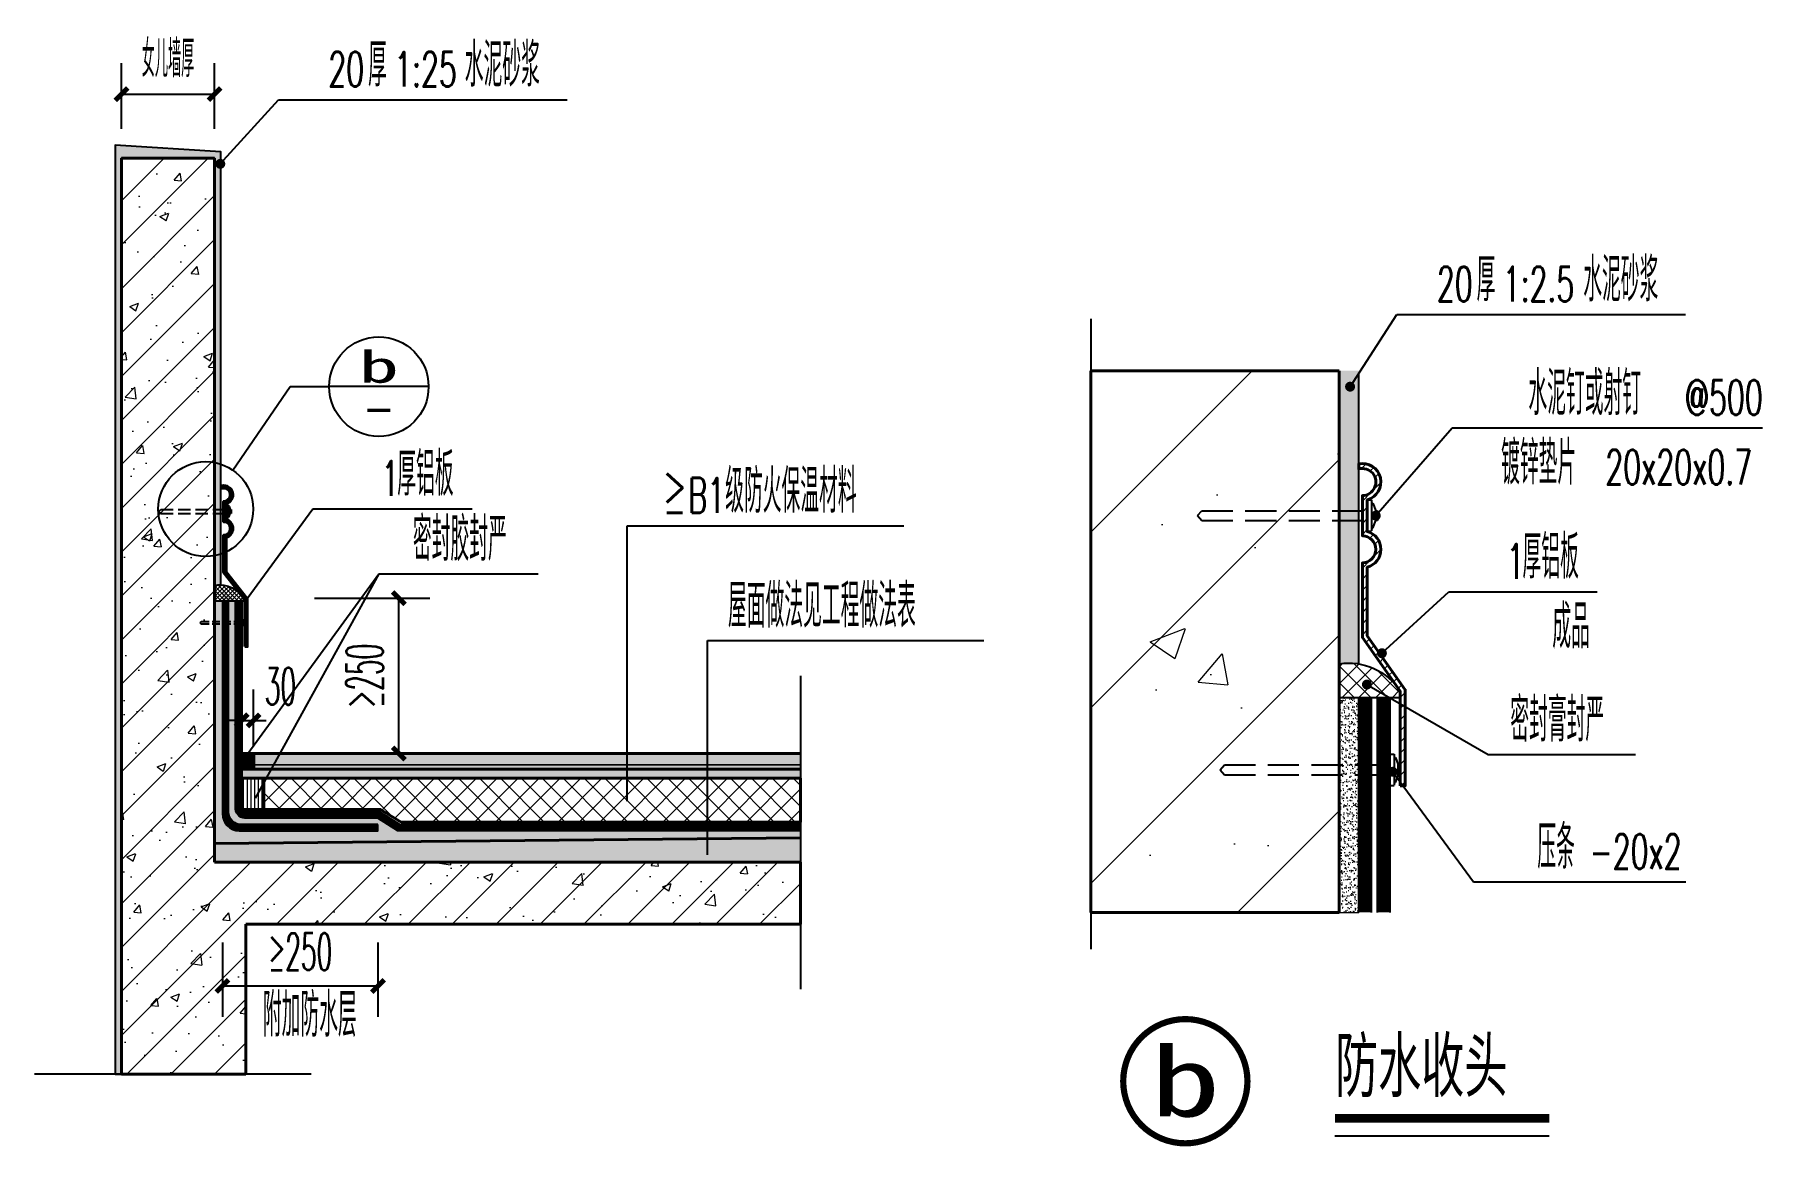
# Model space of a CAD drawing. Extents: x -518115 to 389031, y -231062 to 1628073.
# Drawn here: x 2772 to 5554, y 928945 to 930735 of the extents above; entities that cross this region are included whole.
import ezdxf
from ezdxf.enums import TextEntityAlignment as Align

# ---------------------------------------------------------------- set-up
doc = ezdxf.new("R2010")
doc.units = 0
doc.header["$LTSCALE"] = 1000
doc.header["$MEASUREMENT"] = 0
doc.linetypes.add('DASH', pattern=[0.35, 0.25, -0.1])
for name, color, linetype, lineweight in [('A-SURFACE', 6, 'Continuous', 9), ('PUB_HATCH', 8, 'Continuous', 9), ('WALL', 9, 'Continuous', 40)]:
    doc.layers.add(name, color=color, linetype=linetype, lineweight=lineweight)
for name, color, linetype in [('DIM_IDEN', 67, 'Continuous'), ('DIM_LEAD', 3, 'Continuous'), ('DIM_SYMB', 3, 'Continuous'), ('PUB_DIM', 3, 'Continuous'), ('PUB_TEXT', 4, 'Continuous'), ('SURFACE', 6, 'Continuous')]:
    doc.layers.add(name, color=color, linetype=linetype)
doc.styles.add('_TCH_DIM', font='SIMPLEX.shx', dxfattribs={"width": 0.7, "bigfont": 'GBCBIG.shx'})
doc.styles.add('_TCH_DIM_T3', font='SIMPLEX.shx', dxfattribs={"width": 0.4941176470588236, "bigfont": 'GBCBIG.shx'})
doc.styles.add('_TCH_LABEL', font='')
doc.styles.get("Standard").update_dxf_attribs({"font": 'gbenor.shx', "bigfont": 'gbcbig.shx'})
doc.styles.add('图签-黑体', font='')
doc.styles.get('_TCH_LABEL').set_extended_font_data('SimHei')
doc.styles.get('图签-黑体').set_extended_font_data('STXihei')
doc.dimstyles.new('_TCH_ARCH&&20', dxfattribs={"dimtxt": 59.5, "dimasz": 20, "dimexe": 50, "dimexo": 60, "dimgap": 25.25, "dimtad": 1, "dimdec": 0, "dimzin": 0, "dimdsep": 46, "dimtxsty": '_TCH_DIM_T3', "dimblk": 'ARCHTICK', "dimcen": 0.09, "dimclrt": 7, "dimazin": 2, "dimtfac": 1, "dimtdec": 0, "dimtix": 1, "dimtmove": 2, "dimatfit": 3, "dimfxl": 1, "dimtolj": 1, "dimtzin": 0, "dimarcsym": 0})
pattern_1 = [(37.50000000000001, (-109084.9467187428, 699211.0945109411), (-0.4000078239960125, 12.23533093323356), [0, -9.652, 0, -10.795, 0, -10.31875]), (7.499999999999999, (-109084.9467187428, 699211.0945109411), (11.23808207845006, 17.92062751420885), [0, -5.207000000000001, 0, -8.6995, 0, -3.33375]), (327.5, (-109092.7572187427, 699211.0945109411), (19.77480925603645, 0.03592961696364028), [0, -3.175, 0, -11.43, 0, -14.9225]), (317.5, (-109092.7572187427, 699211.0945109411), (19.08891131180743, 5.573233081430404), [0, -1.5875, 0, -7.492999999999999, 0, -8.5725])]
pattern_2 = [(45, (-116030.5130823427, 761673.5687418482), (-35.35533905932737, 35.35533905932738), []), (49.99999999999999, (-116030.5130823427, 761673.5687418482), (143.4520365201507, -12.55042699651902), [15, -165]), (355, (-116030.5130823427, 761673.5687418482), (-27.7502667226, 150.4384267400024), [12, -132]), (100.4514, (-116018.5587463427, 761672.5228738482), (115.7018763428043, 137.8879084121907), [12.74803799999998, -140.2284223999996]), (46.18420000000002, (-116030.5130823427, 761713.5687418482), (213.4482097251289, -33.10380286580362), [22.49999999999994, -247.4999999999995]), (96.6356, (-116012.7257333427, 761710.8100804482), (186.9325411097407, 194.8235741800883), [19.1220576, -210.3426]), (351.1842, (-116030.5130823427, 761713.5687418482), (186.9323890267254, 194.8237201850649), [18, -198]), (21, (-116010.5130823427, 761703.5687418482), (119.3814104236923, -80.52377813306776), [15, -165]), (326.0000000000001, (-116010.5130823427, 761703.5687418482), (48.66306638431634, 145.0300090093706), [12, -132]), (71.4514, (-116000.5646357427, 761696.8584206483), (168.044525716298, 64.50609934199048), [12.748038, -140.2284224]), (37.50000000000001, (-116030.5130823427, 761673.5687418482), (2.431971063458134, 66.5787707662623), [0, -130.4, 0, -134, 0, -132.5]), (7.499999999999999, (-116030.5130823427, 761673.5687418482), (52.61390748842972, 78.88234237647205), [0, -76.39999999999999, 0, -127.4, 0, -50.5]), (327.5, (-116075.1130823427, 761673.5687418482), (106.7644872344818, -4.510974346875951), [0, -50, 0, -156, 0, -207]), (317.5, (-116095.1130823427, 761673.5687418482), (116.6372338684772, 20.02099646646354), [0, -65, 0, -103.6, 0, -147])]

# ---------------------------------------------------------------- blocks, each defined once
blk = doc.blocks.new('dingzi')
at = {"layer": 'SURFACE', "linetype": 'DASH', "ltscale": 0.05}
for p, q in [((112101.4567887683, 230662.4961061962), (112103.2393071555, 230664.4961061962)), ((112101.4567887683, 230662.4961061962), (112103.2393071555, 230660.4961061962)), ((112103.2393071555, 230664.4961061962), (112169.8323538159, 230664.4961061962)), ((112103.2393071555, 230660.4961061962), (112169.8323538159, 230660.4961061962))]:
    blk.add_line(p, q, dxfattribs=at)
blk.add_lwpolyline([(112169.8323538159, 230666.8412872436), (112171.5041183783, 230666.8412872436), (112171.5041183783, 230658.0982534501), (112169.8323538159, 230658.0982534501)], close=True, dxfattribs=at)
blk = doc.blocks.new('dadht')
at = {"layer": 'SURFACE', "linetype": 'DASH', "ltscale": 0.05}
for p, q in [((112101.4567887683, 230662.4961061962), (112103.2393071555, 230664.4961061962)), ((112101.4567887683, 230662.4961061962), (112103.2393071555, 230660.4961061962)), ((112103.2393071555, 230664.4961061962), (112169.8323538159, 230664.4961061962)), ((112103.2393071555, 230660.4961061962), (112169.8323538159, 230660.4961061962))]:
    blk.add_line(p, q, dxfattribs=at)
for points in [[(112169.8323538159, 230668.8412872436), (112171.5041183783, 230668.8412872436), (112171.5041183783, 230656.0982534501), (112169.8323538159, 230656.0982534501)], [(112173.2241418117, 230664.4961061962), (112173.9854531873, 230664.4961061962), (112173.9854531873, 230660.4961061962), (112173.2241418117, 230660.4961061962)]]:
    blk.add_lwpolyline(points, close=True, dxfattribs=at)
for points in [[(112171.5041183783, 230667.4886589193), (112172.0500981247, 230667.4886589193), (112173.2241418117, 230664.4961061962)], [(112171.5041183783, 230657.4508817744), (112172.0500981247, 230657.4508817744), (112173.2348535463, 230660.4961061962)]]:
    blk.add_lwpolyline(points, dxfattribs=at)
blk = doc.blocks.new('_ArchTick')
at = {"color": 0, "linetype": 'ByBlock', "const_width": 0.4}
blk.add_lwpolyline([(-0.5, -0.5), (0.5, 0.5)], dxfattribs=at)
blk = doc.blocks.new('*D333')
at = {"layer": 'Defpoints', "color": 0, "transparency": 16777216}
for p in [(3074.88563507318, 929333.4481628712), (3325.302775308141, 929333.4481628712), (3325.302775308141, 929203.6559060097)]:
    blk.add_point(p, dxfattribs=at)
at = {"layer": 'PUB_DIM', "color": 0, "lineweight": -2, "transparency": 16777216}
for p, q in [((3074.88563507318, 929273.4481628712), (3074.88563507318, 929153.6559060097)), ((3325.302775308141, 929273.4481628712), (3325.302775308141, 929153.6559060097)), ((3074.88563507318, 929203.6559060097), (3325.302775308141, 929203.6559060097))]:
    blk.add_line(p, q, dxfattribs=at)
at = {"layer": 'PUB_DIM', "color": 0, "lineweight": -2, "transparency": 16777216, "xscale": 20, "yscale": 20, "zscale": 20, "rotation": 180}
blk.add_blockref('_ArchTick', (3074.88563507318, 929203.6559060097), dxfattribs=at)
at = {"layer": 'PUB_DIM', "color": 0, "lineweight": -2, "transparency": 16777216, "xscale": 20, "yscale": 20, "zscale": 20}
blk.add_blockref('_ArchTick', (3325.302775308141, 929203.6559060097), dxfattribs=at)
at = {"layer": 'PUB_DIM', "color": 7, "transparency": 16777216, "insert": (3200.09420519066, 929258.6559060097), "char_height": 59.5, "attachment_point": 5, "style": '_TCH_DIM_T3'}
blk.add_mtext('\\A1;≥250', dxfattribs=at)
blk = doc.blocks.new('*D334')
at = {"layer": 'Defpoints', "color": 0, "transparency": 16777216}
for p in [(3163.288796049894, 929827.8275495709), (3358.880779081026, 929827.8275495709), (3163.288796049894, 929577.9352279557)]:
    blk.add_point(p, dxfattribs=at)
at = {"layer": 'PUB_DIM', "color": 0, "lineweight": -2, "transparency": 16777216}
for p, q in [((3223.288796049894, 929827.8275495709), (3408.880779081026, 929827.8275495709)), ((3358.880779081026, 929577.9352279557), (3358.880779081026, 929827.8275495709)), ((3223.288796049894, 929577.9352279557), (3408.880779081026, 929577.9352279557))]:
    blk.add_line(p, q, dxfattribs=at)
at = {"layer": 'PUB_DIM', "color": 0, "lineweight": -2, "transparency": 16777216, "xscale": 20, "yscale": 20, "zscale": 20}
for p, rotation in [((3358.880779081026, 929827.8275495709), 90), ((3358.880779081026, 929577.9352279557), 270)]:
    blk.add_blockref('_ArchTick', p, dxfattribs=dict(at, rotation=rotation))
at = {"layer": 'PUB_DIM', "color": 7, "transparency": 16777216, "insert": (3303.880779081288, 929702.8813887631), "char_height": 59.5, "attachment_point": 5, "rotation": 90, "style": '_TCH_DIM_T3'}
blk.add_mtext('\\A1;≥250', dxfattribs=at)
blk = doc.blocks.new('*D335')
at = {"layer": 'Defpoints', "color": 0, "transparency": 16777216}
for p in [(3125.182222242584, 929631.1801263419), (3106.021130239242, 929528.4269694956), (3125.182222242584, 929528.4269694956)]:
    blk.add_point(p, dxfattribs=at)
at = {"layer": 'PUB_DIM', "color": 0, "lineweight": -2, "transparency": 16777216}
for p, q in [((3106.021130239242, 929588.4269694956), (3106.021130239242, 929681.1801263419)), ((3125.182222242584, 929588.4269694956), (3125.182222242584, 929681.1801263419)), ((3106.021130239242, 929631.1801263419), (3086.021130239242, 929631.1801263419)), ((3106.021130239242, 929631.1801263419), (3125.182222242584, 929631.1801263419)), ((3125.182222242584, 929631.1801263419), (3145.182222242584, 929631.1801263419))]:
    blk.add_line(p, q, dxfattribs=at)
at = {"layer": 'PUB_DIM', "color": 0, "lineweight": -2, "transparency": 16777216, "xscale": 20, "yscale": 20, "zscale": 20}
blk.add_blockref('_ArchTick', (3106.021130239242, 929631.1801263419), dxfattribs=at)
at = {"layer": 'PUB_DIM', "color": 0, "lineweight": -2, "transparency": 16777216, "xscale": 20, "yscale": 20, "zscale": 20, "rotation": 180}
blk.add_blockref('_ArchTick', (3125.182222242584, 929631.1801263419), dxfattribs=at)
at = {"layer": 'PUB_DIM', "color": 7, "transparency": 16777216, "insert": (3168.382222242653, 929686.1801263419), "char_height": 59.5, "attachment_point": 5, "style": '_TCH_DIM_T3'}
blk.add_mtext('\\A1;30', dxfattribs=at)
blk = doc.blocks.new('*D336')
at = {"layer": 'Defpoints', "color": 0, "transparency": 16777216}
for p in [(3062.36467753211, 930639.4141697183), (2912.364677535719, 930523.5176453405), (3062.36467753211, 930523.5176453443)]:
    blk.add_point(p, dxfattribs=at)
at = {"layer": 'PUB_DIM', "color": 0, "lineweight": -2, "transparency": 16777216}
for p, q in [((2912.364677535719, 930583.5176453405), (2912.364677535719, 930689.4141697183)), ((3062.36467753211, 930583.5176453443), (3062.36467753211, 930689.4141697183)), ((2912.364677535719, 930639.4141697183), (3062.36467753211, 930639.4141697183))]:
    blk.add_line(p, q, dxfattribs=at)
at = {"layer": 'PUB_DIM', "color": 0, "lineweight": -2, "transparency": 16777216, "xscale": 20, "yscale": 20, "zscale": 20, "rotation": 180}
blk.add_blockref('_ArchTick', (2912.364677535719, 930639.4141697183), dxfattribs=at)
at = {"layer": 'PUB_DIM', "color": 0, "lineweight": -2, "transparency": 16777216, "xscale": 20, "yscale": 20, "zscale": 20}
blk.add_blockref('_ArchTick', (3062.36467753211, 930639.4141697183), dxfattribs=at)
at = {"layer": 'PUB_DIM', "color": 7, "transparency": 16777216, "insert": (2987.364677533915, 930696.3829197183), "char_height": 59.5, "attachment_point": 5, "style": '_TCH_DIM_T3'}
blk.add_mtext('\\A1;女儿墙厚', dxfattribs=at)
blk = doc.blocks.new('loiuer')
at = {"layer": 'PUB_HATCH'}
h = blk.add_hatch(dxfattribs=at)
h.set_pattern_fill('钢筋混凝土', color=256, scale=20, style=0)
h.set_pattern_definition([(45, (0, 0), (-35.35533905932737, 35.35533905932738), []), (49.99999999999999, (0, 0), (143.4520365201507, -12.55042699651902), [15, -165]), (355, (0, 0), (-27.7502667226, 150.4384267400024), [12, -132]), (100.4514, (11.954336, -1.045868), (115.7018763428043, 137.8879084121907), [12.748038, -140.2284224]), (46.18420000000002, (0, 40), (213.4482097251289, -33.10380286580362), [22.5, -247.5]), (96.6356, (17.787349, 37.2413386), (186.9325411097407, 194.8235741800883), [19.1220576, -210.3426]), (351.1842, (0, 40), (186.9323890267254, 194.8237201850649), [18, -198]), (21, (20, 30), (119.3814104236923, -80.52377813306776), [15, -165]), (326.0000000000001, (20, 30), (48.66306638431634, 145.0300090093706), [12, -132]), (71.4514, (29.9484466, 23.2896788), (168.044525716298, 64.50609934199048), [12.748038, -140.2284224]), (37.50000000000001, (0, 0), (2.431971063458134, 66.5787707662623), [0, -130.4, 0, -134, 0, -132.5]), (7.499999999999999, (0, 0), (52.61390748842972, 78.88234237647205), [0, -76.39999999999999, 0, -127.4, 0, -50.5]), (327.5, (-44.6, 0), (106.7644872344818, -4.510974346875951), [0, -50, 0, -156, 0, -207]), (317.5, (-64.6, 0), (116.6372338684772, 20.02099646646354), [0, -65, 0, -103.6, 0, -147])])
h.paths.add_polyline_path([(120320.8159880813, 231144.3124759527), (120320.8159880808, 230926.2978054188), (120420.8159880808, 230926.2978054186), (120420.8159880813, 231144.3124759526)])
h = blk.add_hatch(dxfattribs=at)
h.set_pattern_fill('AR-SAND', color=256)
h.set_pattern_definition([(37.50000000000001, (7025.604612586278, -1381.070986609644), (-0.08000156479920251, 2.447066186646712), [0, -1.9304, 0, -2.159, 0, -2.06375]), (7.499999999999999, (7025.604612586278, -1381.070986609644), (2.247616415690013, 3.584125502841771), [0, -1.0414, 0, -1.7399, 0, -0.66675]), (327.5, (7024.042512586278, -1381.070986609644), (3.954961851207289, 0.007185923392728055), [0, -0.635, 0, -2.286, 0, -2.9845]), (317.5, (7024.042512586278, -1381.070986609644), (3.817782262361486, 1.114646616286081), [0, -0.3175, 0, -1.4986, 0, -1.7145])])
h.paths.add_polyline_path([(120428.701501654, 231144.3124759526), (120420.8159880808, 231144.3124759526), (120420.8159880808, 231026.4374012276), (120428.701501654, 231026.4374012276)])
h = blk.add_hatch(dxfattribs=at)
h.set_pattern_fill('ANSI31', color=256, scale=2)
h.set_pattern_definition([(45, (0, 0), (-2.245064030267288, 2.245064030267288), [])])
edge = h.paths.add_edge_path()
edge.add_line((120445.3866724793, 230977.2803409802), (120447.3866724793, 230977.2803409802))
edge.add_line((120447.3866724793, 230977.2803409802), (120447.3866724793, 231015.9264465828))
edge.add_line((120447.3866724793, 231015.9264465828), (120432.1363412769, 231037.6210998849))
edge.add_line((120432.1363412769, 231037.6210998849), (120432.1363412769, 231065.246562894))
edge.add_arc((120430.1363412768, 231072.4234561815), 7.450355512382107, 285.5716709192696, 434.4283290807304)
edge.add_line((120432.1363412769, 231079.6003494691), (120432.1363412769, 231092.3433832626))
edge.add_arc((120430.1363412744, 231099.5202765494), 7.450355512325078, 285.5716709393736, 461.1037815550114)
edge.add_line((120428.701501654, 231106.8311610735), (120428.701501654, 231104.7783760612))
edge.add_arc((120430.1363412769, 231099.5202765501), 5.450355512369002, -90, 105.26335881946929, ccw=False)
edge.add_line((120430.1363412769, 231094.0699210378), (120430.1363412769, 231077.8738116939))
edge.add_arc((120430.1363412769, 231072.4234561815), 5.450355512381066, -90, 90, ccw=False)
edge.add_line((120430.1363412769, 231066.9731006692), (120430.1363412769, 231036.9884786312))
edge.add_line((120430.1363412769, 231036.9884786312), (120445.3866724793, 231015.293825329))
edge.add_line((120445.3866724793, 231015.293825329), (120445.3866724793, 230977.2803409802))
h = blk.add_hatch(dxfattribs=at)
h.set_pattern_fill('ANSI37', color=256, scale=3)
h.set_pattern_definition([(45, (524.7612068254093, -2224.555962614482), (-3.367596045400932, 3.367596045400933), []), (135, (524.7612068254093, -2224.555962614482), (-3.367596045400933, -3.367596045400932), [])])
edge = h.paths.add_edge_path()
edge.add_line((120445.3866724793, 231012.6653510733), (120420.8159880811, 231012.6653510733))
edge.add_line((120420.8159880811, 231012.6653510733), (120420.8159880811, 231026.3815282288))
edge.add_arc((120424.6036748571, 231002.0066157905), 24.66744671594373, 32.592032069486095, 98.8327114701193, ccw=False)
edge.add_line((120445.3866724793, 231015.293825329), (120445.3866724794, 231012.6653510733))
h = blk.add_hatch(dxfattribs=at)
h.set_pattern_fill('AR-SAND', color=256)
h.set_pattern_definition([(37.50000000000001, (7025.604612586278, -1532.956804301008), (-0.08000156479920251, 2.447066186646712), [0, -1.9304, 0, -2.159, 0, -2.06375]), (7.499999999999999, (7025.604612586278, -1532.956804301008), (2.247616415690013, 3.584125502841771), [0, -1.0414, 0, -1.7399, 0, -0.66675]), (327.5, (7024.042512586278, -1532.956804301008), (3.954961851207289, 0.007185923392728055), [0, -0.635, 0, -2.286, 0, -2.9845]), (317.5, (7024.042512586278, -1532.956804301008), (3.817782262361486, 1.114646616286081), [0, -0.3175, 0, -1.4986, 0, -1.7145])])
h.paths.add_polyline_path([(120428.701501654, 231012.6653510733), (120420.8159880808, 231012.6653510733), (120420.8159880808, 230926.2978054186), (120428.701501654, 230926.2978054186)])
at = {"layer": 'A-SURFACE', "linetype": 'DASH', "ltscale": 0.08, "const_width": 5}
blk.add_lwpolyline([(120431.1656277724, 230926.2978054186), (120431.201501654, 231012.6653510733)], dxfattribs=at)
at = {"layer": 'A-SURFACE', "linetype": 'DASH', "ltscale": 0.1, "const_width": 5}
blk.add_lwpolyline([(120438.6976992264, 230926.2978054186), (120438.733573108, 231012.6653510733)], dxfattribs=at)
at = {"layer": 'DIM_LEAD'}
for p, q in [((120425.2055853182, 231137.9018581733), (120444.0471694965, 231166.9591502613)), ((120444.0471694965, 231166.9591502613), (120560.218105455, 231166.9591502613)), ((120435.5281292726, 231085.9982022152), (120466.3002165191, 231121.2772851454)), ((120466.3002165191, 231121.2772851454), (120591.1783061148, 231121.2772851454)), ((120438.0074970759, 231030.6299581614), (120464.9268370154, 231055.3721719085)), ((120464.9268370154, 231055.3721719085), (120524.7052593937, 231055.3721719085)), ((120431.9847676992, 231018.0141008944), (120480.7639714984, 230989.7884191423)), ((120480.7639714984, 230989.7884191423), (120540.1252346369, 230989.7884191423)), ((120442.3654280277, 230982.9019783957), (120474.9338383039, 230938.5535653926)), ((120474.9338383039, 230938.5535653926), (120560.3740323101, 230938.5535653926))]:
    blk.add_line(p, q, dxfattribs=at)
at = {"layer": 'DIM_LEAD', "const_width": 2}
for points in [[(120424.6615240725, 231137.0628126673, 1), (120425.7496465638, 231138.7409036792, 1)], [(120434.870800345, 231085.2445984195, 1), (120436.1854582003, 231086.7518060109, 1)], [(120437.2712448183, 231029.9532509772, 1), (120438.7437493336, 231031.3066653456, 1)], [(120431.1192267194, 231018.5149390044, 1), (120432.8503086789, 231017.5132627844, 1)], [(120441.7735179996, 230983.7079824395, 1), (120442.9573380557, 230982.0959743519, 1)]]:
    blk.add_lwpolyline(points, format="xyb", close=True, dxfattribs=at)
at = {"layer": 'DIM_SYMB'}
blk.add_line((120320.8159880809, 231165.2141303193), (120320.8159880809, 230911.5463864075), dxfattribs=at)
at = {"layer": 'PUB_HATCH'}
blk.add_lwpolyline([(120428.701501654, 231012.6653510733), (120420.8159880808, 231012.6653510733), (120420.8159880808, 230926.2978054186), (120428.701501654, 230926.2978054186)], close=True, dxfattribs=at)
at = {"layer": 'SURFACE'}
for p, q in [((120320.8159880808, 231134.3124759615), (120320.8159880809, 231144.312475953)), ((120428.701501654, 231026.4374012276), (120428.701501654, 231143.4462308867))]:
    blk.add_line(p, q, dxfattribs=at)
blk.add_lwpolyline([(120445.3866724793, 231012.6653510733), (120420.8159880811, 231012.6653510733), (120420.8159880811, 231026.3815282288, -0.2973561565982556), (120445.3866724793, 231015.293825329), (120445.3866724794, 231012.6653510733, 3.37850682929847)], format="xyb", dxfattribs=at)
for points in [[(120428.701501654, 230926.2978054186), (120428.701501654, 231012.6653510733), (120428.701501654, 231012.6653510733)], [(120433.701501654, 231012.6653510733), (120433.701501654, 230926.2978054186)], [(120436.233573108, 230926.2978054186), (120436.233573108, 231012.6653510733), (120436.233573108, 231012.6653510733)], [(120441.233573108, 231012.6653510733), (120441.233573108, 230926.2978054186)]]:
    blk.add_lwpolyline(points, dxfattribs=at)
at = {"layer": 'WALL'}
for p, q in [((120320.8159880813, 231144.3124759527), (120320.8159880808, 230926.2978054188)), ((120420.8159880813, 231144.3124759526), (120320.8159880813, 231144.3124759527)), ((120420.8159880813, 231144.3124759526), (120420.8159880808, 230926.2978054186)), ((120420.8159880808, 230926.2978054186), (120320.8159880808, 230926.2978054188))]:
    blk.add_line(p, q, dxfattribs=at)
blk.add_lwpolyline([(120445.3866724793, 230977.2803409802), (120447.3866724793, 230977.2803409802), (120447.3866724793, 231015.9264465828), (120432.1363412769, 231037.6210998849), (120432.1363412769, 231065.246562894, 0.7594310370779515), (120432.1363412769, 231079.6003494691), (120432.1363412769, 231092.3433832626, 0.9617511201949532), (120428.701501654, 231106.8311610735), (120428.701501654, 231104.7783760612, -1.142928180392112), (120430.1363412769, 231094.0699210378), (120430.1363412769, 231077.8738116939, -0.9999999999999999), (120430.1363412769, 231066.9731006692), (120430.1363412769, 231036.9884786312), (120445.3866724793, 231015.293825329), (120445.3866724793, 230977.2803409802)], format="xyb", dxfattribs=at)
at = {"layer": 'SURFACE'}
for p in [(8262.303987460953, 423.5020960189868), (8271.401219292078, 321.1820875300618)]:
    blk.add_blockref('dadht', p, dxfattribs=at)
at = {"layer": 'PUB_TEXT', "style": '_TCH_DIM', "width": 0.6}
for s, height, p in [('厚', 17.5, (120476.1448771086, 231172.2091502613)), ('水泥砂浆', 17.5, (120519.0448771086, 231172.2091502613)), ('20', 14, (120460.1448771086, 231172.2091502613)), ('1:2.5', 14, (120486.6448771086, 231172.2091502613)), ('水泥钉或射钉', 17.5, (120496.9783061148, 231126.5272851454)), ('@500', 14, (120559.9783061148, 231126.5272851454)), ('镀锌垫片', 17.5, (120485.9783061148, 231098.5272851454)), ('20x20x0.7', 14, (120527.9783061148, 231098.5272851454)), ('厚铝板', 17.5, (120494.6107712047, 231060.6221719085)), ('1', 14, (120488.2107712047, 231060.6221719085)), ('成品', 17.5, (120506.5989601811, 231032.6221719085)), ('密封膏封严', 17.5, (120489.6921637708, 230995.0384191423)), ('压条', 17.5, (120500.5740323101, 230943.8035653926)), ('-20x2', 14, (120521.5740323101, 230943.8035653926))]:
    blk.add_text(s, height=height, dxfattribs=at).set_placement(p)
blk = doc.blocks.new('A$C331E1653')
at = {"layer": 'DIM_IDEN', "const_width": 10}
blk.add_lwpolyline([(-147.692334929714, -444.5610316932434, 1), (-347.692334929714, -444.5610316932434, 1)], format="xyb", close=True, dxfattribs=at)
at = {"layer": 'DIM_SYMB', "const_width": 14}
blk.add_lwpolyline([(-6.778563318192028, -504.4633149954025), (338.1150537030771, -504.4633149954025)], dxfattribs=at)
at = {"layer": 'DIM_SYMB'}
blk.add_lwpolyline([(-6.778563318192028, -532.4633149954025), (338.1150537030771, -532.4633149954025)], dxfattribs=at)
at = {"layer": 'WALL', "xscale": 4, "yscale": 4, "zscale": 4}
blk.add_blockref('loiuer', (-481683.2639523231, -923877.9263129837), dxfattribs=at)
at = {"layer": 'PUB_TEXT', "style": '图签-黑体', "width": 1.095307917888185}
blk.add_text('b', height=113.1370849898476, dxfattribs=at).set_placement((-304.2608774246182, -501.1295741882641), (-191.1237924348097, -501.1295741882641), align=Align.FIT)
at = {"layer": 'PUB_TEXT'}
blk.add_text('防水收头', height=96.45390070921985, dxfattribs=at).set_placement((-6.778563318192028, -470.080336272018))

msp = doc.modelspace()

# ---------------------------------------------------------------- hatches: boundary and pattern name
at = {"layer": 'PUB_HATCH'}
h = msp.add_hatch(dxfattribs=at)
h.set_pattern_fill('AR-SAND', color=256, scale=3)
h.set_pattern_definition([(37.50000000000001, (-109084.9467187428, 699211.0945109411), (-0.2400046943976075, 7.341198559940135), [0, -5.7912, 0, -6.477, 0, -6.19125]), (7.499999999999999, (-109084.9467187428, 699211.0945109411), (6.742849247070039, 10.75237650852531), [0, -3.1242, 0, -5.2197, 0, -2.00025]), (327.5, (-109089.6330187428, 699211.0945109411), (11.86488555362187, 0.02155777017818417), [0, -1.905, 0, -6.858000000000001, 0, -8.9535]), (317.5, (-109089.6330187428, 699211.0945109411), (11.45334678708446, 3.343939848858243), [0, -0.9525, 0, -4.4958, 0, -5.1435])])
edge = h.paths.add_edge_path()
edge.add_line((2912.364677530597, 929061.8081339055), (2912.36467753537, 930536.3862635089))
edge.add_line((2912.36467753537, 930536.3862635089), (3062.364677530364, 930536.3862635081))
edge.add_line((3062.364677530364, 930536.3862635081), (3062.364677524893, 929848.4603832532))
edge.add_arc((3071.2596785184, 929807.7204663043), 41.69966277648319, 88.48649918031231, 102.31646217382081, ccw=False)
edge.add_line((3072.361070886021, 929849.4055812799), (3072.364677524776, 930546.3862635067))
edge.add_line((3072.364677524776, 930546.3862635067), (2902.36467753537, 930557.1432001864))
edge.add_line((2902.36467753537, 930557.1432001864), (2902.364677530597, 929061.8081339055))
edge.add_line((2902.364677530597, 929061.8081339055), (2912.364677530597, 929061.8081339055))
h = msp.add_hatch(dxfattribs=at)
h.set_pattern_fill('钢筋混凝土', color=256, scale=20, style=0)
h.set_pattern_definition(pattern_2)
h.paths.add_polyline_path([(2912.364677530364, 930536.3862635086), (2912.364677525125, 929402.8661671714), (3029.031344193965, 929369.5328338376), (3062.364677525708, 929402.8661671684), (3062.364677530364, 930536.3862635081)])
h = msp.add_hatch(dxfattribs=at)
h.set_pattern_fill('ANSI31', color=256, scale=4)
h.set_pattern_definition([(45, (-237783.535060617, 467795.3970591425), (-4.490128060534576, 4.490128060534577), [])])
edge = h.paths.add_edge_path()
edge.add_line((3110.792527650949, 929749.9577411028), (3114.792527650949, 929749.9577411028))
edge.add_line((3114.792527650949, 929749.9577411028), (3114.792527650949, 929827.249952308))
edge.add_line((3114.792527650949, 929827.249952308), (3080.737621936714, 929870.6392589124))
edge.add_line((3080.737621936714, 929870.6392589124), (3080.737621936714, 929925.8901849305))
edge.add_arc((3076.737621936656, 929940.2439715057), 14.90071102482029, 285.5716709192095, 434.4283290806704)
edge.add_line((3080.737621936714, 929954.5977580807), (3080.737621936714, 929980.0838256677))
edge.add_arc((3076.73762193165, 929994.4376122414), 14.90071102470623, 285.5716709393135, 461.1037815550976)
edge.add_line((3073.867942690966, 930009.0593812894), (3073.867942691082, 930004.9538112648))
edge.add_arc((3076.737621936772, 929994.4376122428), 10.900711024738, -90.00000000030587, 105.26335881946929, ccw=False)
edge.add_line((3076.737621936714, 929983.536901218), (3076.737621936714, 929951.1446825303))
edge.add_arc((3076.737621936714, 929940.2439715056), 10.90071102476213, -90, 90, ccw=False)
edge.add_line((3076.737621936714, 929929.3432604808), (3076.737621936714, 929869.374016405))
edge.add_line((3076.737621936714, 929869.374016405), (3110.792527650949, 929825.9847098006))
edge.add_line((3110.792527650949, 929825.9847098006), (3110.792527650949, 929749.9577411028))
h = msp.add_hatch(dxfattribs=at)
h.set_pattern_fill('AR-SAND', color=256, scale=5)
h.set_pattern_definition(pattern_1)
edge = h.paths.add_edge_path()
edge.add_line((4005.455050461111, 929442.0918882631), (4005.455050461111, 929453.4873517556))
edge.add_line((4005.455050461111, 929453.4873517555), (3357.428456202382, 929453.4873517555))
edge.add_line((3357.428456202499, 929453.4873517555), (3325.302775308141, 929473.9772277961))
edge.add_line((3325.302775308141, 929473.9772277961), (3110.873919548816, 929473.9772277961))
edge.add_arc((3111.662740786909, 929489.6801437401), 15.72271630763947, 174.1778075154649, 267.124217663306, ccw=False)
edge.add_line((3096.021130239242, 929491.2750818464), (3096.021130239242, 929823.3562355447))
edge.add_line((3096.021130239242, 929823.3562355448), (3074.88563507318, 929842.2656094793))
edge.add_line((3074.88563507318, 929842.2656094793), (3074.88563507318, 929823.3562355448))
edge.add_line((3074.88563507318, 929823.3562355448), (3062.364677522914, 929823.3562355448))
edge.add_line((3062.364677522914, 929823.3562355448), (3062.364677522914, 929432.8661671684))
edge.add_line((3062.364677522914, 929432.8661671685), (4005.455050461227, 929442.0918882631))
h.paths.add_polyline_path([(3062.364677522914, 929875.5906171374), (3074.885635077953, 929875.5906171375)])
h = msp.add_hatch(dxfattribs=at)
h.set_pattern_fill('ANSI37', color=256, scale=3)
h.set_pattern_definition([(45, (-116829.0546597554, 696586.134921857), (-3.367596045400932, 3.367596045400933), []), (135, (-116829.0546597554, 696586.134921857), (-3.367596045400933, -3.367596045400932), [])])
edge = h.paths.add_edge_path()
edge.add_line((3109.916949450271, 929823.3562355448), (3062.364677524893, 929823.3562355448))
edge.add_line((3062.364677524893, 929823.3562355448), (3062.364677524893, 929848.4603832532))
edge.add_arc((3071.259678517992, 929807.7204663042), 41.69966277651001, 22.021935006820627, 102.31646217323981, ccw=False)
h = msp.add_hatch(dxfattribs=at)
h.set_pattern_fill('AR-SAND', color=256, scale=5)
h.set_pattern_definition(pattern_1)
h.paths.add_polyline_path([(4005.455050461111, 929559.7164530582), (4005.455050461111, 929577.9352279552), (3125.395746405702, 929577.9352279552), (3125.395746405702, 929559.7164530581)])
h.paths.add_polyline_path([(4005.455050461111, 929537.9352279552), (4005.455050461111, 929552.9352279552), (3106.021130239242, 929552.9352279552), (3106.021130239242, 929537.9352279552), (3141.490130195161, 929537.9352279552)])
h.paths.add_polyline_path([(3125.395746405702, 929559.7164530581), (3125.395746405702, 929552.9352279552), (4005.455050461111, 929552.9352279552), (4005.455050461111, 929559.7164530582)])
h = msp.add_hatch(color=256, dxfattribs=at)
h.dxf.hatch_style = 1
h.paths.add_polyline_path([(3106.021130239242, 929577.9352279552), (3125.395746405702, 929577.9352279552), (3125.395746405702, 929552.9352279552), (3106.021130239242, 929552.9352279552)])
h = msp.add_hatch(dxfattribs=at)
h.set_pattern_fill('饰面砖', color=256, scale=3)
h.set_pattern_definition([(90, (-109084.9467187428, 699211.0945109411), (-6, 3.673819061467132e-16), [])])
h.paths.add_polyline_path([(3106.021130239242, 929537.9352279552), (3141.490130195161, 929537.9352279552), (3141.490130195161, 929487.9352279552), (3106.021130239242, 929487.9352279552)])
h = msp.add_hatch(dxfattribs=at)
h.set_pattern_fill('ANSI37', color=256, scale=15)
h.set_pattern_definition([(45, (-112291.7284811626, 696098.6778158834), (-16.83798022700466, 16.83798022700466), []), (135, (-112291.7284811626, 696098.6778158834), (-16.83798022700466, -16.83798022700466), [])])
h.paths.add_polyline_path([(4005.455050461111, 929467.5151126534), (3362.444575546309, 929467.5151126534), (3329.356337430538, 929487.9352279552), (3141.490130195161, 929487.9352279552), (3141.490130195161, 929537.9352279552), (4005.455050461111, 929537.9352279552)])
h = msp.add_hatch(dxfattribs=at)
h.set_pattern_fill('混凝土', color=256, scale=5)
h.set_pattern_definition([(49.99999999999999, (-109084.9467187428, 699211.0945109411), (35.86300913003767, -3.137606749129755), [3.75, -41.25]), (355, (-109084.9467187428, 699211.0945109411), (-6.937566680650001, 37.60960668500059), [3, -33]), (100.4514, (-109081.9581347428, 699210.8330439411), (28.92546908570108, 34.47197710304768), [3.187009499999991, -35.05710559999985]), (46.18420000000001, (-109084.9467187428, 699221.0945109411), (53.36205243128222, -8.275950716450904), [5.625, -61.875]), (96.63559999999998, (-109080.4998814928, 699220.4048455912), (46.73313527743517, 48.70589354502209), [4.78051439999998, -52.58564999999984]), (351.1842, (-109084.9467187428, 699221.0945109411), (46.73309725668136, 48.70593004626623), [4.5, -49.5]), (21, (-109079.9467187428, 699218.5945109411), (29.84535260592308, -20.13094453326694), [3.75, -41.25]), (326.0000000000001, (-109079.9467187428, 699218.5945109411), (12.16576659607909, 36.25750225234265), [3, -33]), (71.4514, (-109077.4596070928, 699216.9169306412), (42.0111314290745, 16.12652483549762), [3.1870095, -35.0571056]), (37.50000000000001, (-109084.9467187428, 699211.0945109411), (0.6079927658645334, 16.64469269156557), [0, -32.59999999999999, 0, -33.5, 0, -33.125]), (7.499999999999999, (-109084.9467187428, 699211.0945109411), (13.15347687210743, 19.72058559411801), [0, -19.1, 0, -31.85, 0, -12.625]), (327.5, (-109096.0967187427, 699211.0945109411), (26.69112180862045, -1.12774358671899), [0, -12.5, 0, -39, 0, -51.75]), (317.5, (-109101.0967187427, 699211.0945109411), (29.15930846711931, 5.005249116615882), [0, -16.25, 0, -25.9, 0, -36.75])])
h.paths.add_polyline_path([(3062.364677527337, 929432.8661671685), (3062.364677527337, 929402.8661671685), (4005.455050461111, 929402.8661671709), (4005.455050461111, 929442.0918882631)])
h = msp.add_hatch(dxfattribs=at)
h.set_pattern_fill('钢筋混凝土', color=256, scale=20, style=0)
h.set_pattern_definition(pattern_2)
h.paths.add_polyline_path([(3029.031344193965, 929369.5328338377), (2912.364677525125, 929402.8661671709), (2912.364677525125, 929061.8081339055), (3112.364677525125, 929061.8081339055), (3112.364677531063, 929302.8661671734)])
h = msp.add_hatch(dxfattribs=at)
h.set_pattern_fill('钢筋混凝土', color=256, scale=20, style=0)
h.set_pattern_definition(pattern_2)
h.paths.add_polyline_path([(3029.031344193965, 929369.5328338377), (3112.364677531063, 929302.8661671734), (4005.455050461111, 929302.8661671709), (4005.455050461111, 929402.8661671709), (3062.364677525708, 929402.8661671684)])

# ---------------------------------------------------------------- linework, layer by layer
at = {"layer": 'A-SURFACE', "linetype": 'DASH', "ltscale": 0.2, "const_width": 10}
for points in [[(3325.302775308141, 929458.4873517555), (3102.151214847341, 929458.4873517555, -0.4264425921654705), (3079.928202296258, 929481.6539523113), (3079.928202296258, 929823.3562355448)], [(4005.455050461111, 929458.4873517555), (3358.982815052965, 929458.4873517555), (3327.34362955275, 929478.9140875924), (3114.664944007178, 929479.0004691783, -0.43370790795902), (3100.949656147975, 929492.1939103685), (3101.248690887121, 929823.3562355448)]]:
    msp.add_lwpolyline(points, format="xyb", dxfattribs=at)
at = {"layer": 'DIM_IDEN'}
for p, q in [((3091.505148660857, 930034.3224930167), (3184.17343504529, 930168.5209623184)), ((3184.17343504529, 930168.5209623184), (3246.825718832784, 930168.5209623184)), ((3406.825718832784, 930168.5209623184), (3246.825718832784, 930168.5209623184))]:
    msp.add_line(p, q, dxfattribs=at)
for centre, radius in [((3326.825718832784, 930168.5209623184), 80), ((3048.084270585561, 929971.4421312362), 76.4153947216546)]:
    msp.add_circle(centre, radius, dxfattribs=at)
at = {"layer": 'DIM_LEAD'}
for p, q in [((3071.487164900987, 930527.2511181766), (3165.092148899101, 930630.5510779754)), ((3165.092148899101, 930630.5510779754), (3629.775892733247, 930630.5510779754)), ((3114.792527650949, 929827.249952308), (3220.433967956342, 929971.7595542099)), ((3220.433967956342, 929971.7595542099), (3476.7948812471, 929971.7595542099)), ((3726.777837947709, 929500.8917390258), (3726.777837947709, 929944.5478541399)), ((3726.777837947709, 929944.5478541399), (4172.068466578145, 929944.5478541399)), ((3115.708438322414, 929577.9352279552), (3326.9913189332, 929866.9544317587)), ((3326.9913189332, 929866.9544317587), (3127.370087679476, 929506.2048809049)), ((3326.9913189332, 929866.9544317587), (3583.352232224075, 929866.9544317587)), ((3855.649002626305, 929414.7224698934), (3855.649002626305, 929759.7560542179)), ((3855.649002626305, 929759.7560542179), (4300.939631256741, 929759.7560542179))]:
    msp.add_line(p, q, dxfattribs=at)
at = {"layer": 'DIM_LEAD', "const_width": 8}
msp.add_lwpolyline([(3068.801254279446, 930524.2870189656, 1), (3074.173075522413, 930530.2152173878, 1)], format="xyb", close=True, dxfattribs=at)
at = {"layer": 'DIM_SYMB'}
for p, q in [((4005.455050461111, 929702.9611173484), (4005.455050461111, 929198.3348747521)), ((3217.866995392949, 929061.8081339055), (2772.460929386085, 929061.8081339055))]:
    msp.add_line(p, q, dxfattribs=at)
msp.add_lwpolyline([(2878.037991054473, 930587.7651519259, 0, 0, 0), (2954.940505716717, 930578.1243341105, 24, 0, 0), (3044.241506629041, 930566.9291906968, 0, 0, 0)], format="xyseb", dxfattribs=at)
at = {"layer": 'SURFACE'}
for points in [[(2912.364677530597, 929061.8081339055), (2912.36467753537, 930536.3862635089), (3062.364677530364, 930536.3862635081), (3062.364677524893, 929848.4603832532, -0.06041795195483552), (3072.361070886021, 929849.4055812799), (3072.361070886021, 929849.4055812799), (3072.361070886021, 929849.4055812799), (3072.364677524776, 930546.3862635067), (2902.36467753537, 930557.1432001864), (2902.364677530597, 929061.8081339055), (2912.364677530597, 929061.8081339055)], [(3109.916949450271, 929823.3562355448), (3062.364677524893, 929823.3562355448), (3062.364677524893, 929848.4603832532, -0.36542627836369), (3109.916949450271, 929823.3562355448, 3.37850682929847)], [(3325.302775308141, 929463.4873517555), (3105.895894856774, 929463.4873517555, -0.4200909250072353), (3084.88563507318, 929483.6457618602), (3084.88563507318, 929823.3562355448), (3074.88563507318, 929823.3562355448), (3074.88563507318, 929481.1824820837, 0.412437517945018), (3102.095164754544, 929453.4873517555), (3325.302775308141, 929453.4873517555), (3325.302775308141, 929463.4873517555)], [(3106.021130239242, 929823.3562355448), (3106.021130239242, 929490.7556218489, 0.4172728194174251), (3112.616082606371, 929483.9772277961), (3328.220338647021, 929483.9772277961), (3360.346019541379, 929463.4873517555), (4005.455050461111, 929463.4873517555), (4005.455050461111, 929453.4873517555), (3357.428456202499, 929453.4873517555), (3325.302775308141, 929473.9772277961), (3110.873919548816, 929473.9772277961, -0.4293569423946486), (3096.021130239242, 929491.2750818464), (3096.021130239242, 929823.3562355448)]]:
    msp.add_lwpolyline(points, format="xyb", dxfattribs=at)
at = {"layer": 'WALL'}
for p, q in [((2912.364677530364, 930536.3862635086), (2912.364677525125, 929402.8661671714)), ((3062.364677530364, 930536.3862635081), (2912.364677530364, 930536.3862635086)), ((3062.364677530364, 930536.3862635081), (3062.364677525708, 929402.8661671684)), ((4005.455050461111, 929577.9352279552), (3106.021130239242, 929577.9352279552)), ((4005.455050461111, 929552.9352279552), (3106.021130239242, 929552.9352279552)), ((2912.364677525125, 929402.8661671709), (2912.364677525125, 929061.8081339055)), ((3062.364677525708, 929402.8661671684), (4005.455050461111, 929402.8661671709)), ((4005.455050461111, 929402.8661671709), (4005.455050461111, 929302.8661671709)), ((3112.364677531063, 929302.8661671734), (4005.455050461111, 929302.8661671709)), ((3112.364677531063, 929302.8661671734), (3112.364677525125, 929061.8081339055)), ((3112.364677525125, 929061.8081339055), (2912.364677525125, 929061.8081339055))]:
    msp.add_line(p, q, dxfattribs=at)
msp.add_lwpolyline([(3110.792527650949, 929749.9577411028), (3114.792527650949, 929749.9577411028), (3114.792527650949, 929827.249952308), (3080.737621936714, 929870.6392589124), (3080.737621936714, 929925.8901849305, 0.7594310370779515), (3080.737621936714, 929954.5977580807), (3080.737621936714, 929980.0838256677, 0.9617511201949532), (3073.867942690966, 930009.0593812894), (3073.867942691082, 930004.9538112648, -1.142928180392112), (3076.737621936714, 929983.536901218), (3076.737621936714, 929951.1446825303, -0.9999999999999999), (3076.737621936714, 929929.3432604808), (3076.737621936714, 929869.374016405), (3110.792527650949, 929825.9847098006), (3110.792527650949, 929749.9577411028)], format="xyb", dxfattribs=at)
for points in [[(3106.021130239242, 929577.9352279552), (3125.395746405702, 929577.9352279552), (3125.395746405702, 929552.9352279552), (3106.021130239242, 929552.9352279552)], [(3106.021130239242, 929537.9352279552), (3141.490130195161, 929537.9352279552), (3141.490130195161, 929487.9352279552), (3106.021130239242, 929487.9352279552)], [(4005.455050461111, 929467.5151126534), (3362.444575546309, 929467.5151126534), (3329.356337430538, 929487.9352279552), (3141.490130195161, 929487.9352279552), (3141.490130195161, 929537.9352279552), (4005.455050461111, 929537.9352279552)]]:
    msp.add_lwpolyline(points, close=True, dxfattribs=at)
at = {"layer": 'WALL', "linetype": 'DASH', "ltscale": 0.2, "const_width": 3}
msp.add_lwpolyline([(3125.395746405702, 929559.7164530581), (4005.455050461111, 929559.7164530582)], dxfattribs=at)
at = {"layer": 'WALL'}
msp.add_lwpolyline([(3062.364677527337, 929402.8661671685), (3062.364677527337, 929432.8661671685), (4005.455050461111, 929442.0918882631)], dxfattribs=at)

# ---------------------------------------------------------------- block references
msp.add_blockref('A$C331E1653', (4872.875898198807, 929494.7999477667))
at = {"layer": 'SURFACE', "xscale": 1.599999999976717, "yscale": 1.599999999976717, "zscale": 1.599999999976717}
msp.add_blockref('dadht', (-176389.5885638631, 560907.5711462639), dxfattribs=at)
at = {"layer": 'SURFACE'}
msp.add_blockref('dingzi', (-109062.3934213605, 699126.1010909465), dxfattribs=at)

# ---------------------------------------------------------------- texts
at = {"layer": 'DIM_LEAD', "style": '_TCH_DIM', "width": 0.6}
msp.add_text('附加防水层', height=70, dxfattribs=at).set_placement((3140.038064465858, 929122.050411949))
at = {"layer": 'PUB_TEXT', "style": '_TCH_DIM', "width": 0.6}
for s, height, p in [('水泥砂浆', 70, (3465.08297934744, 930651.5510779754)), ('20', 56.00000000000001, (3245.482979347347, 930651.5510779754)), ('厚', 70, (3309.482979347347, 930651.5510779754)), ('1:25', 56.00000000000001, (3351.482979347347, 930651.5510779754)), ('厚铝板', 70, (3356.416928491206, 929992.7595542099)), ('1', 56.00000000000001, (3330.816928491229, 929992.7595542099)), ('级防火保温材料', 70, (3884.351931145065, 929965.5478541399)), ('≥', 70, (3783.151931145112, 929965.5478541399)), ('B1', 56.00000000000001, (3825.151931145112, 929965.5478541399)), ('密封胶封严', 70, (3381.619948759559, 929887.9544317587)), ('屋面做法见工程做法表', 70, (3888.876639130758, 929780.7560542179))]:
    msp.add_text(s, height=height, dxfattribs=at).set_placement(p)
at = {"layer": 'PUB_TEXT', "style": '_TCH_LABEL', "width": 1.73828124999786}
for s, p, p2 in [('b', (3294.626339956885, 930174.9608380937), (3359.0250977088, 930174.9608380937)), ('-', (3294.626339956885, 930110.5620803416), (3359.0250977088, 930110.5620803416))]:
    msp.add_text(s, height=51.51900620159517, dxfattribs=at).set_placement(p, p2, align=Align.FIT)

# ---------------------------------------------------------------- dimensions: what is measured, and where the dimension line sits
at = {"layer": 'PUB_DIM'}
for p1, p2, distance, text, picture, middle in [((2912.364677535719, 930523.5176453405), (3062.36467753211, 930523.5176453443), 115.89652437402403, '女儿墙厚', '*D336', (2987.364677533915, 930696.3829197183)), ((3163.288796049892, 929577.9352279552), (3163.288796049892, 929827.8275495705), -195.59198303113408, '≥250', '*D334', (3303.880779081288, 929702.8813887631)), ((3074.88563507318, 929333.4481628712), (3325.302775308141, 929333.4481628712), -129.79225686145946, '≥250', '*D333', (3200.09420519066, 929258.6559060097))]:
    dim = msp.add_aligned_dim(p1=p1, p2=p2, distance=distance, text=text, dimstyle='_TCH_ARCH&&20', dxfattribs=at)
    dim.commit()
    dim.dimension.update_dxf_attribs({"geometry": picture, "text_midpoint": middle})
dim = msp.add_linear_dim(base=(3125.182222242584, 929631.1801263419), p1=(3106.021130239242, 929528.4269694956), p2=(3125.182222242584, 929528.4269694956), angle=0, text='30', dimstyle='_TCH_ARCH&&20', dxfattribs=at)
dim.commit()
dim.dimension.update_dxf_attribs({"geometry": '*D335', "text_midpoint": (3168.382222242653, 929686.1801263419), "dimtype": 129})

doc.saveas('drawing.dxf')
